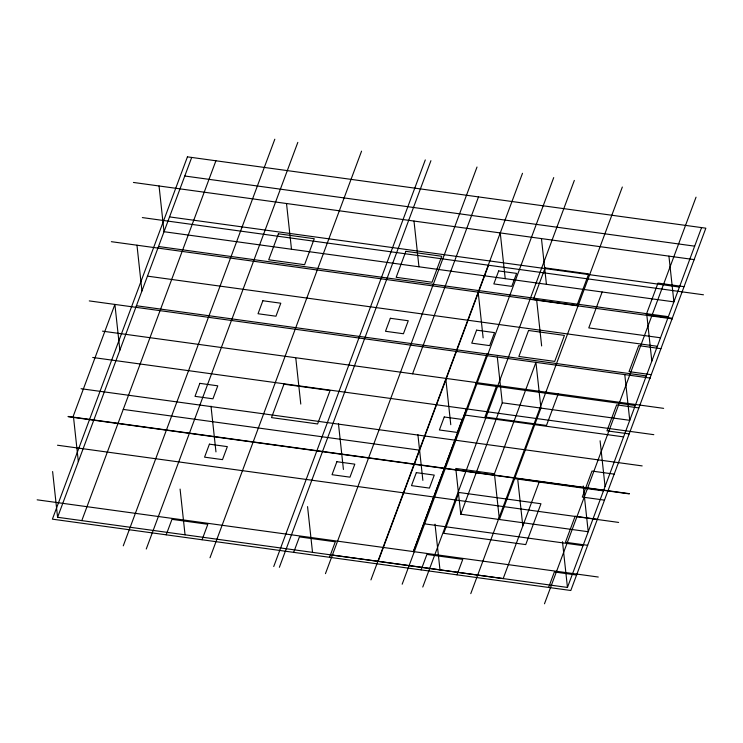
<?xml version="1.0" encoding="UTF-8"?>
<svg xmlns="http://www.w3.org/2000/svg" width="743" height="743" viewBox="0 0 743 743"><rect width="100%" height="100%" fill="white"/><g stroke="black" fill="none" stroke-linecap="round" stroke-linejoin="round"><path stroke-width="1.11" d="M433.615 496.974L413.368 551.594L466.446 408.891M701.578 227.599L567.457 587.434L57.582 517.277L191.703 157.442M81.795 520.611L215.916 160.776M123.264 545.836L274.817 139.21M146.26 549.003L297.822 142.377M166.191 534.821L171.958 519.348L207.826 524.289L202.068 539.762M210 557.77L361.562 151.145M273.73 566.538L425.293 159.912M279.368 567.308L430.921 160.692M293.661 552.365L299.429 536.892L335.297 541.823L329.53 557.296M325.453 573.652L477.015 167.026M412.569 373.813L478.511 196.904M370.933 579.911L522.496 173.286M332.381 555.086L378.215 561.299L488.569 265.223M433.717 496.983L487.018 353.984M402.167 584.212L553.721 177.586M421.132 569.9L426.9 554.427L462.768 559.368L457.001 574.841M496.733 385.431L484.975 416.999L546.467 425.46L558.225 393.892M422.767 587.044L574.33 180.419M583.255 485.996L588.224 531.728L460.753 514.193L502.277 402.79L497.308 357.049M494.429 473.774L535.954 362.37L540.923 408.102L499.398 519.506L494.429 473.774L455.784 468.452L460.753 514.193M470.774 593.648L622.337 187.022M602.155 291.999L588.772 327.904L660.518 337.777M539.372 481.529L503.187 578.593L378.215 561.299M548.603 587.444L554.371 571.971L576.577 575.026M544.48 603.79L696.042 197.164M184.784 176.007L694.659 246.165M133.434 182.453L694.547 259.66M684.052 286.668L658.001 283.092L646.234 314.651L672.285 318.236M169.543 216.9L679.418 287.058M142.35 217.588L703.472 294.795M158.5 246.518L668.375 316.676M111.357 241.679L672.471 318.886M147.458 276.136L657.341 346.294M660.936 348.69L638.729 345.634L629.042 371.63L651.249 374.686M136.424 305.754L646.299 375.902M89.271 300.906L650.394 378.113M102.506 331.155L663.629 408.353M475.975 383.602L635.265 405.52M638.859 407.916L616.653 404.861L606.966 430.856L629.172 433.912M502.277 402.79L629.748 420.324L624.779 374.593M92.699 357.467L653.821 434.674M464.291 414.966L623.572 436.875M81.052 388.71L642.175 465.907M614.182 474.127L591.976 471.071L582.289 497.067L604.496 500.123M123.245 409.412L419.628 450.174M68.226 416.442L629.349 493.649M68.142 416.693L629.256 493.891M514.63 478.659L603.446 490.882M597.335 519.32L575.128 516.264L565.442 542.26L587.648 545.316M57.499 445.224L618.622 522.422M423.751 523.741L583.032 545.659M37.15 499.825L598.273 577.032M668.932 256.131L673.901 301.862L164.017 231.714L159.048 185.973M646.856 315.357L651.825 361.098M600.093 440.803L605.062 486.535M541.461 238.596L546.43 284.328M536.678 300.2L541.647 345.941M562.488 541.693L567.457 587.434M500.253 232.921L505.221 278.662M517.834 480.247L522.803 525.979M478.176 292.148L483.145 337.889M445.809 378.976L450.778 424.708M413.99 221.052L418.959 266.793M435.017 524.159L439.986 569.89M417.9 434.627L422.869 480.368M338.455 423.696L343.424 469.437M286.519 203.517L291.488 249.249M295.816 358.33L300.785 404.071M307.556 506.615L312.524 552.355M210.993 406.161L215.962 451.893M180.085 489.08L185.053 534.821M136.972 245.209L141.941 290.94M119.864 350.176L114.896 304.435L73.371 415.839L78.34 461.579M52.614 471.545L57.582 517.277M187.431 156.857L52.391 519.162L570.81 590.499L705.85 228.185L187.431 156.857M199.848 383.351L195.01 396.344L212.944 398.815L217.783 385.821L199.848 383.351M278.402 233.785L268.706 259.781L304.584 264.712L314.27 238.726L278.402 233.785M209.415 444.165L204.566 457.159L222.501 459.629L227.349 446.627L209.415 444.165M262.864 300.748L258.025 313.741L275.959 316.212L280.798 303.218L262.864 300.748M283.956 384.187L271.501 417.612L317.614 423.956L330.078 390.53L283.956 384.187M405.864 251.329L396.177 277.315L432.045 282.256L441.741 256.261L405.864 251.329M336.885 461.7L332.037 474.693L349.972 477.164L354.82 464.171L336.885 461.7M390.335 318.283L385.496 331.285L403.43 333.756L408.269 320.753L390.335 318.283M416.331 472.632L411.483 485.625L429.417 488.095L434.265 475.102L416.331 472.632M444.24 416.981L439.392 429.974L457.326 432.445L462.174 419.442L444.24 416.981M476.597 330.152L471.749 343.155L489.683 345.625L494.532 332.623L476.597 330.152M498.674 270.926L493.826 283.919L511.769 286.389L516.608 273.396L498.674 270.926M458.97 492.479L443.747 533.325L525.738 544.6L540.96 503.754L458.97 492.479M545.148 267.889L533.381 299.448L576.94 305.447L588.707 273.879L545.148 267.889M528.552 330.477L518.865 356.464L554.733 361.404L564.429 335.409L528.552 330.477"/></g></svg>
